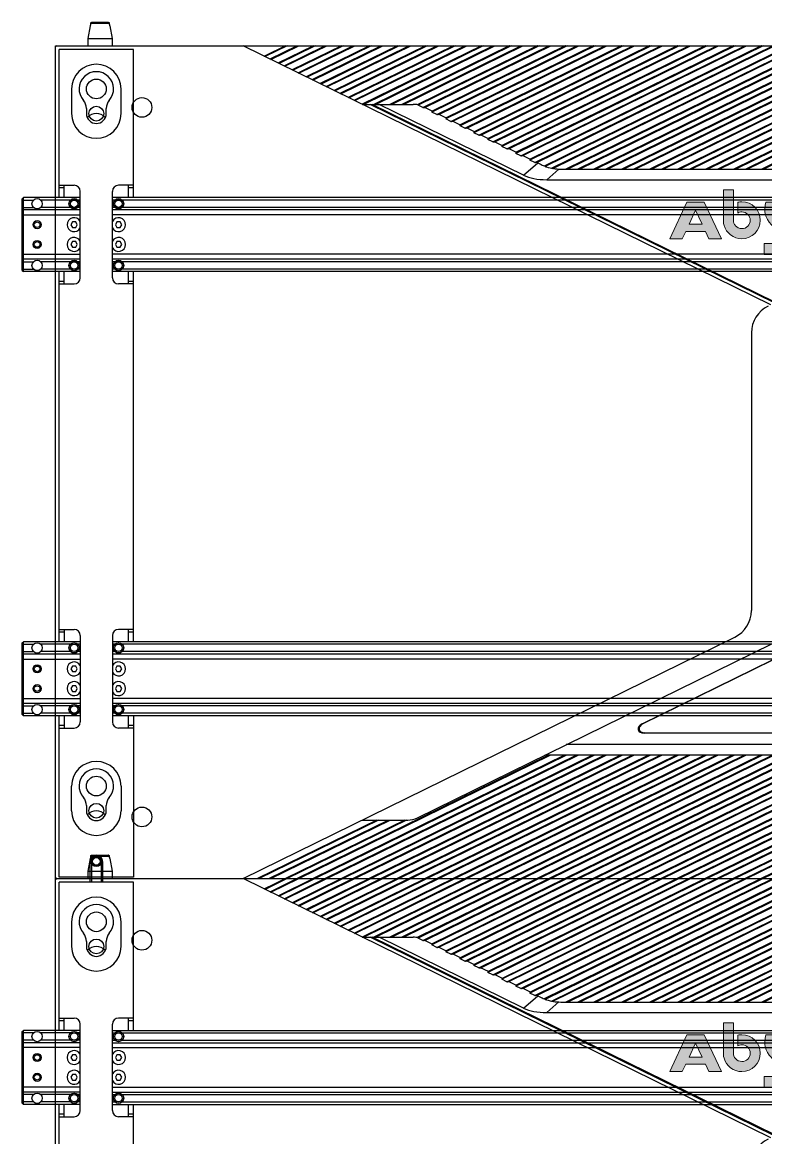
# Model space of a CAD drawing. Header units: millimetres. Extents: x 710 to 26878, y 589 to 5187.
# Drawn here: x 14791.4 to 15092.7, y 3495.1 to 3947.1 of the extents above; entities that cross this region are included whole.
import ezdxf

# ---------------------------------------------------------------- set-up
doc = ezdxf.new("R2010")
doc.units = ezdxf.units.MM
doc.layers.add('02___PRT_ALL_AXES', color=7, linetype='Continuous')
doc.layers.add('图层 1', color=7, linetype='Continuous', lineweight=18)

# ---------------------------------------------------------------- blocks, each defined once
blk = doc.blocks.new('6RYFH')
at = {"true_color": 0xf58220}
h = blk.add_hatch(color=30, dxfattribs=at)
edge = h.paths.add_edge_path()
edge.add_spline(control_points=[(11711.51, 2151.04), (11711.66, 2150.63), (11711.88, 2150.25), (11712.16, 2149.93), (11712.78, 2149.22), (11713.7, 2148.77), (11714.71, 2148.77), (11716.58, 2148.77), (11718.1, 2150.29), (11718.1, 2152.16), (11718.1, 2154.03), (11716.58, 2155.56), (11714.71, 2155.56), (11714.1, 2155.56), (11713.53, 2155.39), (11713.03, 2155.11), (11713.03, 2155.11), (11713.03, 2159.46), (11713.03, 2159.46), (11713.59, 2159.59), (11714.16, 2159.65), (11714.71, 2159.65), (11718.84, 2159.65), (11722.2, 2156.29), (11722.2, 2152.16), (11722.2, 2148.04), (11718.84, 2144.67), (11714.71, 2144.67), (11711.3, 2144.67), (11708.41, 2146.98), (11707.51, 2150.11), (11707.22, 2151.13), (11707.22, 2152.1), (11707.22, 2153.16), (11707.22, 2153.16), (11707.22, 2154.37), (11707.22, 2154.37), (11707.22, 2154.37), (11707.22, 2164.49), (11707.22, 2164.49), (11707.22, 2164.49), (11711.32, 2164.49), (11711.32, 2164.49), (11711.32, 2160.69), (11711.32, 2156.88), (11711.32, 2153.08), (11711.32, 2152.38), (11711.27, 2151.71), (11711.51, 2151.04)], knot_values=[0, 0, 0, 0, 1, 1, 1, 2, 2, 2, 3, 3, 3, 4, 4, 4, 5, 5, 5, 6, 6, 6, 7, 7, 7, 8, 8, 8, 9, 9, 9, 10, 10, 10, 11, 11, 11, 12, 12, 12, 13, 13, 13, 14, 14, 14, 15, 15, 15, 16, 16, 16, 16], degree=3, periodic=0)
h = blk.add_hatch(color=256)
h.paths.add_polyline_path([(11693.34, 2150.55), (11698.64, 2150.55), (11695.99, 2156.24)], flags=16)
h.paths.add_polyline_path([(11699.98, 2147.68), (11692, 2147.68), (11690.6, 2144.67), (11685.56, 2144.67), (11692.48, 2159.52), (11697.03, 2159.52), (11699.49, 2159.52), (11706.42, 2144.67), (11701.38, 2144.67)])
h = blk.add_hatch(color=256)
edge = h.paths.add_edge_path()
edge.add_spline(control_points=[(11724.47, 2159.52), (11724.47, 2159.52), (11729.52, 2159.52), (11729.52, 2159.52), (11727.79, 2158.28), (11727.91, 2156.23), (11729.03, 2154.6), (11729.37, 2154.1), (11729.79, 2153.59), (11730.21, 2153.08), (11731.61, 2151.41), (11733.12, 2150.29), (11734.29, 2148.69), (11735.78, 2146.64), (11736.4, 2144.36), (11735.41, 2141.81), (11734.9, 2140.5), (11733.98, 2139.4), (11732.75, 2138.83), (11731.82, 2138.4), (11730.75, 2138.24), (11729.64, 2138.24), (11729.64, 2138.24), (11723.81, 2138.24), (11723.81, 2138.24), (11723.81, 2138.24), (11723.81, 2142.74), (11723.81, 2142.74), (11723.81, 2142.74), (11729.46, 2142.74), (11729.46, 2142.74), (11729.46, 2142.74), (11729.46, 2142.74), (11729.46, 2142.74), (11729.46, 2142.74), (11729.47, 2142.74), (11729.47, 2142.74), (11729.47, 2142.74), (11729.47, 2142.74), (11729.47, 2142.74), (11729.47, 2142.74), (11729.48, 2142.74), (11729.48, 2142.74), (11730.47, 2142.75), (11731.27, 2143.55), (11731.27, 2144.54), (11731.27, 2145.4), (11730.58, 2146), (11730.07, 2146.59), (11728.77, 2148.07), (11727.4, 2149.59), (11726.67, 2150.34), (11724.07, 2153.04), (11723.35, 2156.12), (11724.47, 2159.52)], knot_values=[0, 0, 0, 0, 1, 1, 1, 2, 2, 2, 3, 3, 3, 4, 4, 4, 5, 5, 5, 6, 6, 6, 7, 7, 7, 8, 8, 8, 9, 9, 9, 10, 10, 10, 11, 11, 11, 12, 12, 12, 13, 13, 13, 14, 14, 14, 15, 15, 15, 16, 16, 16, 17, 17, 17, 18, 18, 18, 18], degree=3, periodic=0)
at = {"color": 7, "linetype": 'Continuous'}
for p, q in [((11450.59, 2230.99), (11449.65, 2225.89)), ((11450.65, 2230.99), (11450.59, 2230.99)), ((11450.71, 2231.32), (11450.65, 2230.99)), ((11450.77, 2231.65), (11450.71, 2231.32)), ((11450.74, 2231.49), (11450.71, 2231.32)), ((11450.77, 2231.65), (11450.74, 2231.49)), ((11450.83, 2231.98), (11450.77, 2231.65)), ((11450.83, 2231.98), (11458.41, 2231.98)), ((11451.34, 2232.39), (11457.91, 2232.39)), ((11458.47, 2231.65), (11458.41, 2231.98)), ((11458.53, 2231.32), (11458.47, 2231.65)), ((11458.5, 2231.49), (11458.47, 2231.65)), ((11458.53, 2231.32), (11458.5, 2231.49)), ((11458.59, 2230.99), (11458.53, 2231.32)), ((11458.65, 2230.99), (11458.59, 2230.99)), ((11458.65, 2230.99), (11459.6, 2225.89)), ((11449.65, 2225.89), (11449.65, 2222.89)), ((11449.65, 2225.89), (11459.6, 2225.89)), ((11459.6, 2225.89), (11459.6, 2222.89)), ((11437.12, 2222.89), (11436.62, 2222.39)), ((11436.62, 1885.39), (11436.62, 2222.89)), ((11436.62, 2222.89), (12036.62, 2222.89)), ((11726.41, 2117.9), (11512.62, 2222.89)), ((11521.17, 2218.69), (11529.72, 2222.89)), ((11529.79, 2222.89), (11521.21, 2218.67)), ((11530.47, 2222.89), (11521.55, 2218.51)), ((11523.52, 2217.54), (11534.41, 2222.89)), ((11523.86, 2217.37), (11535.09, 2222.89)), ((11523.89, 2217.35), (11535.16, 2222.89)), ((11526.84, 2215.91), (11541.06, 2222.89)), ((11541.14, 2222.89), (11526.88, 2215.89)), ((11541.82, 2222.89), (11527.22, 2215.72)), ((11529.19, 2214.75), (11545.75, 2222.89)), ((11529.53, 2214.59), (11546.43, 2222.89)), ((11529.56, 2214.57), (11546.51, 2222.89)), ((11532.51, 2213.12), (11552.41, 2222.89)), ((11552.48, 2222.89), (11532.55, 2213.1)), ((11553.16, 2222.89), (11532.89, 2212.94)), ((11534.86, 2211.97), (11557.1, 2222.89)), ((11535.2, 2211.8), (11557.78, 2222.89)), ((11535.24, 2211.78), (11557.85, 2222.89)), ((11538.18, 2210.34), (11563.75, 2222.89)), ((11563.82, 2222.89), (11538.22, 2210.32)), ((11564.5, 2222.89), (11538.56, 2210.15)), ((11540.53, 2209.18), (11568.44, 2222.89)), ((11540.87, 2209.02), (11569.12, 2222.89)), ((11540.91, 2209), (11569.19, 2222.89)), ((11543.86, 2207.55), (11575.09, 2222.89)), ((11575.17, 2222.89), (11543.89, 2207.53)), ((11575.85, 2222.89), (11544.23, 2207.37)), ((11546.2, 2206.4), (11579.78, 2222.89)), ((11546.54, 2206.23), (11580.46, 2222.89)), ((11546.58, 2206.21), (11580.54, 2222.89)), ((11549.53, 2204.77), (11586.44, 2222.89)), ((11586.51, 2222.89), (11549.56, 2204.75)), ((11587.19, 2222.89), (11549.9, 2204.58)), ((11551.87, 2203.61), (11591.13, 2222.89)), ((11552.21, 2203.45), (11591.81, 2222.89)), ((11552.25, 2203.43), (11591.88, 2222.89)), ((11555.2, 2201.98), (11597.78, 2222.89)), ((11597.85, 2222.89), (11555.24, 2201.96)), ((11598.53, 2222.89), (11555.58, 2201.8)), ((11557.55, 2200.83), (11602.47, 2222.89)), ((11557.89, 2200.66), (11603.15, 2222.89)), ((11557.92, 2200.64), (11603.22, 2222.89)), ((11560.87, 2199.19), (11609.12, 2222.89)), ((11609.2, 2222.89), (11560.91, 2199.18)), ((11609.88, 2222.89), (11561.51, 2199.14)), ((11565.45, 2199.14), (11613.81, 2222.89)), ((11566.13, 2199.14), (11614.49, 2222.89)), ((11566.2, 2199.14), (11614.57, 2222.89)), ((11620.47, 2222.89), (11572.1, 2199.14)), ((11620.54, 2222.89), (11572.18, 2199.14)), ((11621.22, 2222.89), (11572.85, 2199.14)), ((11576.79, 2199.14), (11625.16, 2222.89)), ((11577.47, 2199.14), (11625.84, 2222.89)), ((11577.55, 2199.14), (11625.91, 2222.89)), ((11631.81, 2222.89), (11583.16, 2199)), ((11631.88, 2222.89), (11583.21, 2198.99)), ((11632.56, 2222.89), (11583.48, 2198.79)), ((11585.45, 2197.82), (11636.5, 2222.89)), ((11586.24, 2197.88), (11637.18, 2222.89)), ((11586.28, 2197.86), (11637.25, 2222.89)), ((11643.9, 2222.89), (11589.15, 2196)), ((11643.15, 2222.89), (11589.23, 2196.41)), ((11643.23, 2222.89), (11589.27, 2196.39)), ((11591.12, 2195.03), (11647.84, 2222.89)), ((11591.92, 2195.09), (11648.52, 2222.89)), ((11591.95, 2195.07), (11648.6, 2222.89)), ((11655.25, 2222.89), (11594.82, 2193.22)), ((11654.5, 2222.89), (11594.9, 2193.62)), ((11654.57, 2222.89), (11594.94, 2193.61)), ((11596.79, 2192.25), (11659.19, 2222.89)), ((11597.59, 2192.31), (11659.87, 2222.89)), ((11597.62, 2192.29), (11659.94, 2222.89)), ((11666.59, 2222.89), (11600.5, 2190.43)), ((11665.84, 2222.89), (11600.57, 2190.84)), ((11665.91, 2222.89), (11600.61, 2190.82)), ((11602.46, 2189.46), (11670.53, 2222.89)), ((11603.26, 2189.52), (11671.21, 2222.89)), ((11603.29, 2189.5), (11671.28, 2222.89)), ((11677.93, 2222.89), (11606.17, 2187.65)), ((11677.18, 2222.89), (11606.24, 2188.05)), ((11677.25, 2222.89), (11606.28, 2188.04)), ((11608.14, 2186.68), (11681.87, 2222.89)), ((11608.93, 2186.74), (11682.55, 2222.89)), ((11608.97, 2186.72), (11682.63, 2222.89)), ((11689.28, 2222.89), (11611.84, 2184.86)), ((11688.53, 2222.89), (11611.92, 2185.27)), ((11688.6, 2222.89), (11611.95, 2185.25)), ((11613.81, 2183.89), (11693.22, 2222.89)), ((11614.6, 2183.95), (11693.9, 2222.89)), ((11614.64, 2183.93), (11693.97, 2222.89)), ((11700.62, 2222.89), (11617.51, 2182.08)), ((11699.87, 2222.89), (11617.59, 2182.48)), ((11699.94, 2222.89), (11617.62, 2182.47)), ((11619.48, 2181.11), (11704.56, 2222.89)), ((11620.27, 2181.17), (11705.24, 2222.89)), ((11620.31, 2181.15), (11705.31, 2222.89)), ((11711.96, 2222.89), (11623.18, 2179.29)), ((11711.21, 2222.89), (11623.26, 2179.7)), ((11711.28, 2222.89), (11623.3, 2179.68)), ((11625.15, 2178.32), (11715.9, 2222.89)), ((11625.94, 2178.38), (11716.58, 2222.89)), ((11625.98, 2178.36), (11716.66, 2222.89)), ((11723.31, 2222.89), (11628.85, 2176.51)), ((11722.55, 2222.89), (11628.93, 2176.91)), ((11722.63, 2222.89), (11628.97, 2176.9)), ((11630.82, 2175.54), (11727.25, 2222.89)), ((11631.62, 2175.59), (11727.93, 2222.89)), ((11631.65, 2175.58), (11728, 2222.89)), ((11733.9, 2222.89), (11634.67, 2174.16)), ((11733.97, 2222.89), (11634.71, 2174.14)), ((11734.65, 2222.89), (11635, 2173.95)), ((11637.57, 2173.28), (11738.59, 2222.89)), ((11638.07, 2173.19), (11739.27, 2222.89)), ((11638.12, 2173.18), (11739.34, 2222.89)), ((11745.24, 2222.89), (11643.42, 2172.89)), ((11745.31, 2222.89), (11643.5, 2172.89)), ((11745.99, 2222.89), (11644.18, 2172.89)), ((11648.11, 2172.89), (11749.93, 2222.89)), ((11648.79, 2172.89), (11750.61, 2222.89)), ((11648.87, 2172.89), (11750.69, 2222.89)), ((11756.58, 2222.89), (11654.77, 2172.89)), ((11756.66, 2222.89), (11654.84, 2172.89)), ((11757.34, 2222.89), (11655.52, 2172.89)), ((11659.46, 2172.89), (11761.28, 2222.89)), ((11660.14, 2172.89), (11761.96, 2222.89)), ((11660.21, 2172.89), (11762.03, 2222.89)), ((11767.93, 2222.89), (11666.11, 2172.89)), ((11768, 2222.89), (11666.18, 2172.89)), ((11768.68, 2222.89), (11666.86, 2172.89)), ((11670.8, 2172.89), (11772.62, 2222.89)), ((11671.48, 2172.89), (11773.3, 2222.89)), ((11671.55, 2172.89), (11773.37, 2222.89)), ((11779.27, 2222.89), (11677.45, 2172.89)), ((11779.34, 2222.89), (11677.53, 2172.89)), ((11780.02, 2222.89), (11678.21, 2172.89)), ((11682.14, 2172.89), (11783.96, 2222.89)), ((11682.82, 2172.89), (11784.64, 2222.89)), ((11682.9, 2172.89), (11784.72, 2222.89)), ((11790.61, 2222.89), (11688.8, 2172.89)), ((11790.69, 2222.89), (11688.87, 2172.89)), ((11791.37, 2222.89), (11689.55, 2172.89)), ((11693.49, 2172.89), (11795.31, 2222.89)), ((11694.17, 2172.89), (11795.99, 2222.89)), ((11694.24, 2172.89), (11796.06, 2222.89)), ((11801.96, 2222.89), (11700.14, 2172.89)), ((11802.03, 2222.89), (11700.21, 2172.89)), ((11802.71, 2222.89), (11700.89, 2172.89)), ((11704.83, 2172.89), (11806.65, 2222.89)), ((11705.51, 2172.89), (11807.33, 2222.89)), ((11705.58, 2172.89), (11807.4, 2222.89)), ((11813.3, 2222.89), (11711.48, 2172.89)), ((11813.37, 2222.89), (11711.56, 2172.89)), ((11814.05, 2222.89), (11712.24, 2172.89)), ((11716.17, 2172.89), (11817.99, 2222.89)), ((11716.85, 2172.89), (11818.67, 2222.89)), ((11716.93, 2172.89), (11818.75, 2222.89)), ((11824.64, 2222.89), (11722.83, 2172.89)), ((11824.72, 2222.89), (11722.9, 2172.89)), ((11825.4, 2222.89), (11723.58, 2172.89)), ((11560.98, 2199.14), (11581.58, 2199.14)), ((11728, 2118.68), (11564.16, 2199.14)), ((11728.4, 2118.88), (11564.95, 2199.14)), ((11626.28, 2170.41), (11567.79, 2199.14)), ((11585.45, 2197.82), (11583.48, 2198.79)), ((11586.12, 2197.94), (11589.39, 2196.33)), ((11591.12, 2195.03), (11589.15, 2196)), ((11595.06, 2193.54), (11591.79, 2195.15)), ((11596.79, 2192.25), (11594.82, 2193.22)), ((11600.74, 2190.76), (11597.46, 2192.37)), ((11602.46, 2189.46), (11600.5, 2190.43)), ((11606.41, 2187.97), (11603.13, 2189.58)), ((11608.14, 2186.68), (11606.17, 2187.65)), ((11612.08, 2185.19), (11608.8, 2186.8)), ((11613.81, 2183.89), (11611.84, 2184.86)), ((11617.75, 2182.4), (11614.48, 2184.01)), ((11619.48, 2181.11), (11617.51, 2182.08)), ((11623.42, 2179.62), (11620.15, 2181.23)), ((11625.15, 2178.32), (11623.18, 2179.29)), ((11629.09, 2176.83), (11625.82, 2178.44)), ((11626.28, 2170.41), (11631.98, 2175.41)), ((11630.82, 2175.54), (11628.85, 2176.51)), ((11631.49, 2175.66), (11633.37, 2174.73)), ((11640.55, 2172.91), (11635.65, 2168.6)), ((11641.31, 2172.89), (11838.38, 2172.89)), ((11635.65, 2168.6), (11829.66, 2168.6)), ((11718.62, 2106.6), (11718.62, 1994.03)), ((11583.28, 1910.06), (11747.91, 1990.91)), ((11512.62, 1885.39), (11711.91, 1983.26)), ((11674.26, 1948.06), (11744.27, 1982.44)), ((11744.27, 1982.35), (11674.61, 1948.14)), ((11674.61, 1948.14), (11674.26, 1948.06)), ((11675.46, 1944.47), (11675.11, 1944.39)), ((11818.55, 1944.39), (11675.11, 1944.39)), ((11675.46, 1944.47), (11818.2, 1944.47)), ((11837.59, 1939.68), (11643.58, 1939.68)), ((11534.41, 1885.39), (11636.23, 1935.39)), ((11535.09, 1885.39), (11636.91, 1935.39)), ((11535.16, 1885.39), (11636.98, 1935.39)), ((11642.88, 1935.39), (11541.06, 1885.39)), ((11642.95, 1935.39), (11541.14, 1885.39)), ((11643.63, 1935.39), (11541.82, 1885.39)), ((11545.75, 1885.39), (11647.57, 1935.39)), ((11546.43, 1885.39), (11648.25, 1935.39)), ((11546.51, 1885.39), (11648.33, 1935.39)), ((11654.22, 1935.39), (11552.41, 1885.39)), ((11654.3, 1935.39), (11552.48, 1885.39)), ((11654.98, 1935.39), (11553.16, 1885.39)), ((11557.1, 1885.39), (11658.92, 1935.39)), ((11557.78, 1885.39), (11659.6, 1935.39)), ((11557.85, 1885.39), (11659.67, 1935.39)), ((11665.57, 1935.39), (11563.75, 1885.39)), ((11665.64, 1935.39), (11563.82, 1885.39)), ((11666.32, 1935.39), (11564.5, 1885.39)), ((11568.44, 1885.39), (11670.26, 1935.39)), ((11569.12, 1885.39), (11670.94, 1935.39)), ((11569.19, 1885.39), (11671.01, 1935.39)), ((11676.91, 1935.39), (11575.09, 1885.39)), ((11676.98, 1935.39), (11575.17, 1885.39)), ((11677.66, 1935.39), (11575.84, 1885.39)), ((11579.78, 1885.39), (11681.6, 1935.39)), ((11580.46, 1885.39), (11682.28, 1935.39)), ((11580.54, 1885.39), (11682.35, 1935.39)), ((11688.25, 1935.39), (11586.44, 1885.39)), ((11688.33, 1935.39), (11586.51, 1885.39)), ((11689.01, 1935.39), (11587.19, 1885.39)), ((11591.13, 1885.39), (11692.95, 1935.39)), ((11591.81, 1885.39), (11693.63, 1935.39)), ((11591.88, 1885.39), (11693.7, 1935.39)), ((11699.6, 1935.39), (11597.78, 1885.39)), ((11699.67, 1935.39), (11597.85, 1885.39)), ((11700.35, 1935.39), (11598.53, 1885.39)), ((11602.47, 1885.39), (11704.29, 1935.39)), ((11603.15, 1885.39), (11704.97, 1935.39)), ((11603.22, 1885.39), (11705.04, 1935.39)), ((11710.94, 1935.39), (11609.12, 1885.39)), ((11711.01, 1935.39), (11609.19, 1885.39)), ((11711.69, 1935.39), (11609.87, 1885.39)), ((11613.81, 1885.39), (11715.63, 1935.39)), ((11614.49, 1885.39), (11716.31, 1935.39)), ((11614.57, 1885.39), (11716.38, 1935.39)), ((11722.28, 1935.39), (11620.47, 1885.39)), ((11722.36, 1935.39), (11620.54, 1885.39)), ((11723.04, 1935.39), (11621.22, 1885.39)), ((11625.16, 1885.39), (11726.98, 1935.39)), ((11625.84, 1885.39), (11727.65, 1935.39)), ((11625.91, 1885.39), (11727.73, 1935.39)), ((11733.63, 1935.39), (11631.81, 1885.39)), ((11733.7, 1935.39), (11631.88, 1885.39)), ((11734.38, 1935.39), (11632.56, 1885.39)), ((11831.93, 1935.39), (11634.86, 1935.39)), ((11636.5, 1885.39), (11738.32, 1935.39)), ((11637.18, 1885.39), (11739, 1935.39)), ((11637.25, 1885.39), (11739.07, 1935.39)), ((11744.97, 1935.39), (11643.15, 1885.39)), ((11745.04, 1935.39), (11643.22, 1885.39)), ((11745.72, 1935.39), (11643.9, 1885.39)), ((11647.84, 1885.39), (11749.66, 1935.39)), ((11648.52, 1885.39), (11750.34, 1935.39)), ((11648.6, 1885.39), (11750.41, 1935.39)), ((11756.31, 1935.39), (11654.49, 1885.39)), ((11756.39, 1935.39), (11654.57, 1885.39)), ((11757.07, 1935.39), (11655.25, 1885.39)), ((11659.19, 1885.39), (11761, 1935.39)), ((11659.87, 1885.39), (11761.68, 1935.39)), ((11659.94, 1885.39), (11761.76, 1935.39)), ((11767.66, 1935.39), (11665.84, 1885.39)), ((11767.73, 1935.39), (11665.91, 1885.39)), ((11768.41, 1935.39), (11666.59, 1885.39)), ((11670.53, 1885.39), (11772.35, 1935.39)), ((11671.21, 1885.39), (11773.03, 1935.39)), ((11671.28, 1885.39), (11773.1, 1935.39)), ((11779, 1935.39), (11677.18, 1885.39)), ((11779.07, 1935.39), (11677.25, 1885.39)), ((11779.75, 1935.39), (11677.93, 1885.39)), ((11681.87, 1885.39), (11783.69, 1935.39)), ((11682.55, 1885.39), (11784.37, 1935.39)), ((11682.63, 1885.39), (11784.44, 1935.39)), ((11790.34, 1935.39), (11688.52, 1885.39)), ((11790.42, 1935.39), (11688.6, 1885.39)), ((11791.1, 1935.39), (11689.28, 1885.39)), ((11693.22, 1885.39), (11795.03, 1935.39)), ((11693.9, 1885.39), (11795.71, 1935.39)), ((11693.97, 1885.39), (11795.79, 1935.39)), ((11801.69, 1935.39), (11699.87, 1885.39)), ((11801.76, 1935.39), (11699.94, 1885.39)), ((11802.44, 1935.39), (11700.62, 1885.39)), ((11704.56, 1885.39), (11806.38, 1935.39)), ((11705.24, 1885.39), (11807.06, 1935.39)), ((11705.31, 1885.39), (11807.13, 1935.39)), ((11813.03, 1935.39), (11711.21, 1885.39)), ((11813.1, 1935.39), (11711.28, 1885.39)), ((11813.78, 1935.39), (11711.96, 1885.39)), ((11715.9, 1885.39), (11817.72, 1935.39)), ((11716.58, 1885.39), (11818.4, 1935.39)), ((11716.66, 1885.39), (11818.47, 1935.39)), ((11824.37, 1935.39), (11722.55, 1885.39)), ((11824.45, 1935.39), (11722.63, 1885.39)), ((11825.13, 1935.39), (11723.31, 1885.39)), ((11566.74, 1909.14), (11518.38, 1885.39)), ((11566.81, 1909.14), (11518.45, 1885.39)), ((11567.49, 1909.14), (11519.13, 1885.39)), ((11523.07, 1885.39), (11571.43, 1909.14)), ((11523.75, 1885.39), (11572.11, 1909.14)), ((11523.82, 1885.39), (11572.18, 1909.14)), ((11578.08, 1909.14), (11529.72, 1885.39)), ((11578.16, 1909.14), (11529.79, 1885.39)), ((11578.84, 1909.14), (11530.47, 1885.39)), ((11560.98, 1909.14), (11579.31, 1909.14)), ((11436.62, 1885.89), (11437.12, 1885.39)), ((11436.62, 1885.39), (12036.62, 1885.39))]:
    blk.add_line(p, q, dxfattribs=at)
blk.add_line((11711.51, 2151.04), (11711.51, 2151.04))
blk.add_line((11711.51, 2151.04), (11711.51, 2151.04))
blk.add_line((11711.51, 2151.04), (11711.51, 2151.04))
for centre, radius in [((11471.62, 2197.89), 4), ((11453.12, 2195.39), 3), ((11453.12, 1912.89), 3), ((11471.62, 1910.39), 4)]:
    blk.add_circle(centre, radius, dxfattribs=at)
for centre, radius, start, end in [((11457.91, 2231.87), 0.522, 77.0352, 89.9936), ((11581.58, 2190.14), 9, 77.6267, 90), ((11641.31, 2190.89), 18, 243.8457, 249.3822), ((11641.31, 2190.89), 18, 251.4761, 270), ((11730.62, 2106.6), 12, 116.1543, 180), ((11706.62, 1994.03), 12, 296.1543, 0), ((11579.31, 1918.14), 9, 270, 296.1543)]:
    blk.add_arc(centre, radius, start, end, dxfattribs=at)
for centre, major_axis, ratio, start_param, end_param in [((11585.52, 2199.79), (2.07, 0.98), 0.130507, 2.846583, 3.244909), ((11587.49, 2198.82), (2.07, 0.98), 0.130507, -3.038276, -2.358602), ((11591.19, 2197), (2.07, 0.98), 0.130507, 2.565236, 3.244909), ((11593.16, 2196.04), (2.07, 0.98), 0.130507, -3.038276, -2.358602), ((11596.87, 2194.22), (2.07, 0.98), 0.130507, 2.565236, 3.244909), ((11598.83, 2193.25), (2.07, 0.98), 0.130507, -3.038276, -2.358602), ((11602.54, 2191.43), (2.07, 0.98), 0.130507, 2.565236, 3.244909), ((11604.51, 2190.47), (2.07, 0.98), 0.130507, -3.038276, -2.358602), ((11608.21, 2188.65), (2.07, 0.98), 0.130507, 2.565236, 3.244909), ((11610.18, 2187.68), (2.07, 0.98), 0.130507, -3.038276, -2.358602), ((11613.88, 2185.86), (2.07, 0.98), 0.130507, 2.565236, 3.244909), ((11615.85, 2184.9), (2.07, 0.98), 0.130507, -3.038276, -2.358602), ((11619.55, 2183.08), (2.07, 0.98), 0.130507, 2.565236, 3.244909), ((11621.52, 2182.11), (2.07, 0.98), 0.130507, -3.038276, -2.358602), ((11625.22, 2180.29), (2.07, 0.98), 0.130507, 2.565236, 3.244909), ((11627.19, 2179.33), (2.07, 0.98), 0.130507, -3.038276, -2.358602), ((11630.9, 2177.51), (2.07, 0.98), 0.130507, 2.565236, 3.244909), ((11632.86, 2176.54), (2.07, 0.98), 0.130507, -3.038276, -2.358602), ((11968.63, 2476.66), (345.95, 303.53), 0.152098, -3.07842, -2.969946), ((11974, 2481.38), (345.95, 303.53), 0.152098, -3.034155, -3.027155), ((11675.71, 1946.46), (3.02, 0.7), 0.645172, 1.916386, 4.366799), ((11676.06, 1946.54), (-3.02, -0.7), 0.645172, -1.225206, 1.225206)]:
    blk.add_ellipse(centre, major_axis=major_axis, ratio=ratio, start_param=start_param, end_param=end_param, dxfattribs=at)
for points, knots in [([(11450.83, 2231.98), (11450.84, 2231.99), (11450.84, 2232.03), (11450.86, 2232.06), (11450.87, 2232.09)], [0, 0, 0, 0, 0.249866, 1, 1, 1, 1]), ([(11450.87, 2232.09), (11450.88, 2232.11), (11450.89, 2232.14), (11450.92, 2232.17), (11450.93, 2232.19)], [0, 0, 0, 0, 0.500081, 1, 1, 1, 1]), ([(11450.93, 2232.19), (11450.94, 2232.2), (11450.96, 2232.23), (11450.99, 2232.26), (11451.01, 2232.27)], [0, 0, 0, 0, 0.499978, 1, 1, 1, 1]), ([(11451.01, 2232.27), (11451.02, 2232.29), (11451.05, 2232.31), (11451.09, 2232.33), (11451.11, 2232.34)], [0, 0, 0, 0, 0.500013, 1, 1, 1, 1]), ([(11451.11, 2232.34), (11451.12, 2232.35), (11451.16, 2232.36), (11451.2, 2232.37), (11451.22, 2232.38)], [0, 0, 0, 0, 0.499911, 1, 1, 1, 1]), ([(11451.22, 2232.38), (11451.23, 2232.38), (11451.27, 2232.39), (11451.31, 2232.39), (11451.34, 2232.39)], [0, 0, 0, 0, 0.250382, 1, 1, 1, 1]), ([(11458.02, 2232.38), (11458.04, 2232.37), (11458.08, 2232.36), (11458.12, 2232.35), (11458.13, 2232.34)], [0, 0, 0, 0, 0.500089, 1, 1, 1, 1]), ([(11458.13, 2232.34), (11458.15, 2232.33), (11458.19, 2232.31), (11458.22, 2232.29), (11458.23, 2232.27)], [0, 0, 0, 0, 0.499987, 1, 1, 1, 1]), ([(11458.23, 2232.27), (11458.25, 2232.26), (11458.28, 2232.23), (11458.3, 2232.2), (11458.31, 2232.19)], [0, 0, 0, 0, 0.500022, 1, 1, 1, 1]), ([(11458.31, 2232.19), (11458.33, 2232.17), (11458.35, 2232.14), (11458.37, 2232.11), (11458.37, 2232.09)], [0, 0, 0, 0, 0.499919, 1, 1, 1, 1]), ([(11458.37, 2232.09), (11458.38, 2232.08), (11458.39, 2232.05), (11458.4, 2232.01), (11458.41, 2231.98)], [0, 0, 0, 0, 0.250397, 1, 1, 1, 1]), ([(11635, 2173.95), (11634.99, 2173.95), (11634.98, 2173.96), (11634.97, 2173.96), (11634.96, 2173.97), (11634.96, 2173.98), (11634.95, 2173.99), (11634.95, 2174), (11634.95, 2174.02), (11634.96, 2174.03), (11634.97, 2174.04), (11634.97, 2174.04)], [0, 0, 0, 0, 0.126258, 0.252416, 0.378065, 0.440847, 0.503376, 0.627544, 0.751631, 0.875774, 1, 1, 1, 1])]:
    blk.add_open_spline(points, degree=3, knots=knots, dxfattribs=at)
at = {"layer": '图层 1', "lineweight": 0}
for points in [[(11699.98, 2147.68), (11692, 2147.68), (11690.6, 2144.67), (11685.56, 2144.67), (11692.48, 2159.52), (11697.03, 2159.52), (11699.49, 2159.52), (11706.42, 2144.67), (11701.38, 2144.67), (11699.98, 2147.68)], [(11693.34, 2150.55), (11698.64, 2150.55), (11695.99, 2156.24), (11693.34, 2150.55)]]:
    blk.add_lwpolyline(points, dxfattribs=at)
at = {"layer": '图层 1', "color": 30, "lineweight": 0, "true_color": 0xf58220}
blk.add_open_spline([(11711.51, 2151.04), (11711.66, 2150.63), (11711.88, 2150.25), (11712.16, 2149.93), (11712.78, 2149.22), (11713.7, 2148.77), (11714.71, 2148.77), (11716.58, 2148.77), (11718.1, 2150.29), (11718.1, 2152.16), (11718.1, 2154.03), (11716.58, 2155.56), (11714.71, 2155.56), (11714.1, 2155.56), (11713.53, 2155.39), (11713.03, 2155.11), (11713.03, 2155.11), (11713.03, 2159.46), (11713.03, 2159.46), (11713.59, 2159.59), (11714.16, 2159.65), (11714.71, 2159.65), (11718.84, 2159.65), (11722.2, 2156.29), (11722.2, 2152.16), (11722.2, 2148.04), (11718.84, 2144.67), (11714.71, 2144.67), (11711.3, 2144.67), (11708.41, 2146.98), (11707.51, 2150.11), (11707.22, 2151.13), (11707.22, 2152.1), (11707.22, 2153.16), (11707.22, 2153.16), (11707.22, 2154.37), (11707.22, 2154.37), (11707.22, 2154.37), (11707.22, 2164.49), (11707.22, 2164.49), (11707.22, 2164.49), (11711.32, 2164.49), (11711.32, 2164.49), (11711.32, 2160.69), (11711.32, 2156.88), (11711.32, 2153.08), (11711.32, 2152.38), (11711.27, 2151.71), (11711.51, 2151.04)], degree=3, knots=[0, 0, 0, 0, 1, 1, 1, 2, 2, 2, 3, 3, 3, 4, 4, 4, 5, 5, 5, 6, 6, 6, 7, 7, 7, 8, 8, 8, 9, 9, 9, 10, 10, 10, 11, 11, 11, 12, 12, 12, 13, 13, 13, 14, 14, 14, 15, 15, 15, 16, 16, 16, 16], dxfattribs=at)
at = {"layer": '图层 1', "lineweight": 0}
blk.add_open_spline([(11724.47, 2159.52), (11724.47, 2159.52), (11729.52, 2159.52), (11729.52, 2159.52), (11727.79, 2158.28), (11727.91, 2156.23), (11729.03, 2154.6), (11729.37, 2154.1), (11729.79, 2153.59), (11730.21, 2153.08), (11731.61, 2151.41), (11733.12, 2150.29), (11734.29, 2148.69), (11735.78, 2146.64), (11736.4, 2144.36), (11735.41, 2141.81), (11734.9, 2140.5), (11733.98, 2139.4), (11732.75, 2138.83), (11731.82, 2138.4), (11730.75, 2138.24), (11729.64, 2138.24), (11729.64, 2138.24), (11723.81, 2138.24), (11723.81, 2138.24), (11723.81, 2138.24), (11723.81, 2142.74), (11723.81, 2142.74), (11723.81, 2142.74), (11729.46, 2142.74), (11729.46, 2142.74), (11729.46, 2142.74), (11729.46, 2142.74), (11729.46, 2142.74), (11729.46, 2142.74), (11729.47, 2142.74), (11729.47, 2142.74), (11729.47, 2142.74), (11729.47, 2142.74), (11729.47, 2142.74), (11729.47, 2142.74), (11729.48, 2142.74), (11729.48, 2142.74), (11730.47, 2142.75), (11731.27, 2143.55), (11731.27, 2144.54), (11731.27, 2145.4), (11730.58, 2146), (11730.07, 2146.59), (11728.77, 2148.07), (11727.4, 2149.59), (11726.67, 2150.34), (11724.07, 2153.04), (11723.35, 2156.12), (11724.47, 2159.52)], degree=3, knots=[0, 0, 0, 0, 1, 1, 1, 2, 2, 2, 3, 3, 3, 4, 4, 4, 5, 5, 5, 6, 6, 6, 7, 7, 7, 8, 8, 8, 9, 9, 9, 10, 10, 10, 11, 11, 11, 12, 12, 12, 13, 13, 13, 14, 14, 14, 15, 15, 15, 16, 16, 16, 17, 17, 17, 18, 18, 18, 18], dxfattribs=at)
blk = doc.blocks.new('*U76')
blk.add_blockref('6RYFH', (-11736.62, -2058.89))
blk = doc.blocks.new('*U77')
at = {"color": 0, "linetype": 'ByBlock', "lineweight": -2, "transparency": 16777216}
for p in [(0, 1350), (0, 1012.5)]:
    blk.add_blockref('*U76', p, dxfattribs=at)
blk = doc.blocks.new('dfx')
at = {"color": 114, "linetype": 'Continuous', "lineweight": -3, "true_color": 0x139b48}
for p, q in [((13138.48, 8861.23), (13138.48, 8869.73)), ((13143.48, 8869.73), (13143.48, 8861.23)), ((13125.98, 8801.23), (13125.98, 8861.23)), ((13155.98, 8861.23), (13125.98, 8861.23)), ((13155.98, 8801.23), (13155.98, 8861.23)), ((13130.98, 8845.23), (13130.98, 8835.23)), ((13150.98, 8835.23), (13150.98, 8845.23)), ((13136.98, 8837.29), (13136.98, 8835.23)), ((13144.98, 8835.23), (13144.98, 8837.29)), ((13125.98, 8806.23), (13131.98, 8806.23)), ((13125.98, 8805.23), (13127.98, 8805.23)), ((13127.98, 8801.23), (13127.98, 8806.23)), ((13155.98, 8806.23), (13149.98, 8806.23)), ((13153.98, 8801.23), (13153.98, 8806.23)), ((13153.98, 8805.23), (13155.98, 8805.23)), ((13110.98, 8800.73), (13111.48, 8801.23)), ((13110.98, 8771.73), (13110.98, 8800.73)), ((13115.51, 8800.23), (13110.98, 8800.23)), ((13111.48, 8771.23), (13111.48, 8801.23)), ((13134.48, 8801.23), (13111.48, 8801.23)), ((13134.48, 8800.23), (13133.45, 8800.23)), ((13134.48, 8768.73), (13134.48, 8803.73)), ((13147.48, 8768.73), (13147.48, 8803.73)), ((13147.48, 8801.23), (13701.48, 8801.23)), ((13147.48, 8800.23), (13148.51, 8800.23)), ((13115.51, 8797.23), (13110.98, 8797.23)), ((13110.98, 8796.73), (13111.48, 8796.23)), ((13134.48, 8796.23), (13111.48, 8796.23)), ((13134.48, 8797.23), (13133.45, 8797.23)), ((13147.48, 8797.23), (13148.51, 8797.23)), ((13147.48, 8796.23), (13701.48, 8796.23)), ((13134.48, 8794.23), (13110.98, 8794.23)), ((13131.34, 8791.34), (13130.69, 8790.23)), ((13132.63, 8791.34), (13131.34, 8791.34)), ((13133.27, 8790.23), (13132.63, 8791.34)), ((13147.48, 8794.23), (13701.48, 8794.23)), ((13149.34, 8791.34), (13148.69, 8790.23)), ((13150.63, 8791.34), (13149.34, 8791.34)), ((13151.27, 8790.23), (13150.63, 8791.34)), ((13130.69, 8790.23), (13131.34, 8789.11)), ((13131.34, 8789.11), (13132.63, 8789.11)), ((13132.63, 8789.11), (13133.27, 8790.23)), ((13148.69, 8790.23), (13149.34, 8789.11)), ((13149.34, 8789.11), (13150.63, 8789.11)), ((13150.63, 8789.11), (13151.27, 8790.23)), ((13131.34, 8783.34), (13130.69, 8782.23)), ((13130.69, 8782.23), (13131.34, 8781.11)), ((13132.63, 8783.34), (13131.34, 8783.34)), ((13133.27, 8782.23), (13132.63, 8783.34)), ((13132.63, 8781.11), (13133.27, 8782.23)), ((13149.34, 8783.34), (13148.69, 8782.23)), ((13148.69, 8782.23), (13149.34, 8781.11)), ((13150.63, 8783.34), (13149.34, 8783.34)), ((13151.27, 8782.23), (13150.63, 8783.34)), ((13150.63, 8781.11), (13151.27, 8782.23)), ((13134.48, 8778.23), (13110.98, 8778.23)), ((13131.34, 8781.11), (13132.63, 8781.11)), ((13147.48, 8778.23), (13701.48, 8778.23)), ((13149.34, 8781.11), (13150.63, 8781.11)), ((13110.98, 8775.73), (13111.48, 8776.23)), ((13115.51, 8775.23), (13110.98, 8775.23)), ((13134.48, 8776.23), (13111.48, 8776.23)), ((13134.48, 8775.23), (13133.45, 8775.23)), ((13147.48, 8776.23), (13701.48, 8776.23)), ((13147.48, 8775.23), (13148.51, 8775.23)), ((13115.51, 8772.23), (13110.98, 8772.23)), ((13110.98, 8771.73), (13111.48, 8771.23)), ((13134.48, 8771.23), (13111.48, 8771.23)), ((13125.98, 8283.73), (13125.98, 8771.23)), ((13127.98, 8766.23), (13127.98, 8771.23)), ((13134.48, 8772.23), (13133.45, 8772.23)), ((13147.48, 8772.23), (13148.51, 8772.23)), ((13147.48, 8771.23), (13701.48, 8771.23)), ((13153.98, 8766.23), (13153.98, 8771.23)), ((13155.98, 8283.73), (13155.98, 8771.23)), ((13127.98, 8767.23), (13125.98, 8767.23)), ((13125.98, 8766.23), (13131.98, 8766.23)), ((13155.98, 8766.23), (13149.98, 8766.23)), ((13155.98, 8767.23), (13153.98, 8767.23))]:
    blk.add_line(p, q, dxfattribs=at)
for centre, radius in [((13140.98, 8869.73), 2), ((13140.98, 8869.73), 1.5), ((13131.98, 8798.73), 2), ((13131.98, 8798.73), 1.5), ((13149.98, 8798.73), 2), ((13149.98, 8798.73), 1.5), ((13116.98, 8790.23), 1.65), ((13116.98, 8790.23), 1.15), ((13116.98, 8782.23), 1.65), ((13116.98, 8782.23), 1.15), ((13131.98, 8773.73), 2), ((13131.98, 8773.73), 1.5), ((13149.98, 8773.73), 2), ((13149.98, 8773.73), 1.5)]:
    blk.add_circle(centre, radius, dxfattribs=at)
for centre, radius, start, end in [((13140.98, 8869.73), 2.5, 143.1301, 180), ((13140.98, 8869.73), 2.5, 0, 36.8699), ((13140.98, 8845.23), 10, 0, 180), ((13140.98, 8845.23), 7, 318.5904, 221.4096), ((13131.98, 8837.29), 5, 0, 41.4096), ((13149.98, 8837.29), 5, 138.5904, 180), ((13140.98, 8835.23), 10, 180, 0), ((13140.98, 8835.23), 4, 180, 0), ((13140.98, 8830.23), 5, 43.1308, 136.8692), ((13131.98, 8803.73), 2.5, 0, 90), ((13149.98, 8803.73), 2.5, 90, 180), ((13131.98, 8768.73), 2.5, 270, 0), ((13149.98, 8768.73), 2.5, 180, 270)]:
    blk.add_arc(centre, radius, start, end, dxfattribs=at)
at = {"layer": '02___PRT_ALL_AXES', "color": 114, "linetype": 'Continuous', "lineweight": -3, "true_color": 0x139b48}
for p, q in [((13138.98, 8871.23), (13138.98, 8861.23)), ((13142.98, 8871.23), (13142.98, 8861.23)), ((13130.51, 8800.23), (13118.45, 8800.23)), ((13151.45, 8800.23), (13697.51, 8800.23)), ((13130.51, 8797.23), (13118.45, 8797.23)), ((13151.45, 8797.23), (13697.51, 8797.23)), ((13130.51, 8775.23), (13118.45, 8775.23)), ((13151.45, 8775.23), (13697.51, 8775.23)), ((13130.51, 8772.23), (13118.45, 8772.23)), ((13151.45, 8772.23), (13697.51, 8772.23))]:
    blk.add_line(p, q, dxfattribs=at)
for centre, radius in [((13140.98, 8845.23), 4), ((13116.98, 8798.73), 2.1), ((13131.98, 8798.73), 2.1), ((13149.98, 8798.73), 2.1), ((13116.98, 8773.73), 2.1), ((13131.98, 8773.73), 2.1), ((13149.98, 8773.73), 2.1)]:
    blk.add_circle(centre, radius, dxfattribs=at)
for centre, radius, start, end in [((13140.98, 8869.73), 2.5, 36.8699, 143.1301), ((13131.98, 8790.23), 2.84, 28.0842, 331.9158), ((13149.98, 8790.23), 2.84, 208.0842, 151.9158), ((13131.98, 8782.23), 2.84, 28.0842, 331.9158), ((13149.98, 8782.23), 2.84, 208.0842, 151.9158)]:
    blk.add_arc(centre, radius, start, end, dxfattribs=at)
blk = doc.blocks.new('*U152')
blk.add_blockref('dfx', (-13416.98, -8530.48))
blk = doc.blocks.new('*U154')
at = {"color": 0, "linetype": 'ByBlock', "lineweight": -2, "transparency": 16777216}
blk.add_blockref('*U152', (0, 675), dxfattribs=at)
blk = doc.blocks.new('WRSF')
at = {"color": 114, "linetype": 'Continuous', "true_color": 0x139b48}
for p, q in [((12256.57, 6322.06), (12256.57, 6382.06)), ((12286.57, 6382.06), (12256.57, 6382.06)), ((12286.57, 6322.06), (12286.57, 6382.06)), ((12261.57, 6366.06), (12261.57, 6356.06)), ((12281.57, 6356.06), (12281.57, 6366.06)), ((12267.57, 6358.13), (12267.57, 6356.06)), ((12275.57, 6356.06), (12275.57, 6358.13)), ((12256.57, 6327.06), (12262.57, 6327.06)), ((12256.57, 6326.06), (12258.57, 6326.06)), ((12258.57, 6322.06), (12258.57, 6327.06)), ((12265.07, 6289.56), (12265.07, 6324.56)), ((12278.07, 6289.56), (12278.07, 6324.56)), ((12286.57, 6327.06), (12280.57, 6327.06)), ((12284.57, 6322.06), (12284.57, 6327.06)), ((12284.57, 6326.06), (12286.57, 6326.06)), ((12241.57, 6321.56), (12242.07, 6322.06)), ((12241.57, 6292.56), (12241.57, 6321.56)), ((12241.57, 6321.06), (12246.1, 6321.06)), ((12242.07, 6292.06), (12242.07, 6322.06)), ((12265.07, 6322.06), (12242.07, 6322.06)), ((12265.07, 6321.06), (12264.04, 6321.06)), ((12832.07, 6322.06), (12278.07, 6322.06)), ((12279.1, 6321.06), (12278.07, 6321.06)), ((12241.57, 6318.06), (12246.1, 6318.06)), ((12241.57, 6317.56), (12242.07, 6317.06)), ((12241.57, 6315.06), (12265.07, 6315.06)), ((12265.07, 6317.06), (12242.07, 6317.06)), ((12265.07, 6318.06), (12264.04, 6318.06)), ((12279.1, 6318.06), (12278.07, 6318.06)), ((12832.07, 6317.06), (12278.07, 6317.06)), ((12832.07, 6315.06), (12278.07, 6315.06)), ((12261.92, 6312.18), (12261.28, 6311.06)), ((12261.28, 6311.06), (12261.92, 6309.95)), ((12263.21, 6312.18), (12261.92, 6312.18)), ((12261.92, 6309.95), (12263.21, 6309.95)), ((12263.86, 6311.06), (12263.21, 6312.18)), ((12263.21, 6309.95), (12263.86, 6311.06)), ((12279.92, 6312.18), (12279.28, 6311.06)), ((12279.28, 6311.06), (12279.92, 6309.95)), ((12281.21, 6312.18), (12279.92, 6312.18)), ((12279.92, 6309.95), (12281.21, 6309.95)), ((12281.86, 6311.06), (12281.21, 6312.18)), ((12281.21, 6309.95), (12281.86, 6311.06)), ((12261.92, 6304.18), (12261.28, 6303.06)), ((12261.28, 6303.06), (12261.92, 6301.95)), ((12263.21, 6304.18), (12261.92, 6304.18)), ((12261.92, 6301.95), (12263.21, 6301.95)), ((12263.86, 6303.06), (12263.21, 6304.18)), ((12263.21, 6301.95), (12263.86, 6303.06)), ((12279.92, 6304.18), (12279.28, 6303.06)), ((12279.28, 6303.06), (12279.92, 6301.95)), ((12281.21, 6304.18), (12279.92, 6304.18)), ((12279.92, 6301.95), (12281.21, 6301.95)), ((12281.86, 6303.06), (12281.21, 6304.18)), ((12281.21, 6301.95), (12281.86, 6303.06)), ((12241.57, 6299.06), (12265.07, 6299.06)), ((12241.57, 6296.56), (12242.07, 6297.06)), ((12265.07, 6297.06), (12242.07, 6297.06)), ((12832.07, 6299.06), (12278.07, 6299.06)), ((12832.07, 6297.06), (12278.07, 6297.06)), ((12241.57, 6296.06), (12246.1, 6296.06)), ((12241.57, 6293.06), (12246.1, 6293.06)), ((12241.57, 6292.56), (12242.07, 6292.06)), ((12265.07, 6292.06), (12242.07, 6292.06)), ((12256.57, 6142.06), (12256.57, 6292.06)), ((12258.57, 6287.06), (12258.57, 6292.06)), ((12265.07, 6296.06), (12264.04, 6296.06)), ((12265.07, 6293.06), (12264.04, 6293.06)), ((12279.1, 6296.06), (12278.07, 6296.06)), ((12279.1, 6293.06), (12278.07, 6293.06)), ((12832.07, 6292.06), (12278.07, 6292.06)), ((12284.57, 6287.06), (12284.57, 6292.06)), ((12286.57, 6142.06), (12286.57, 6292.06)), ((12258.57, 6288.06), (12256.57, 6288.06)), ((12286.57, 6288.06), (12284.57, 6288.06)), ((12256.57, 6287.06), (12262.57, 6287.06)), ((12286.57, 6287.06), (12280.57, 6287.06)), ((12256.57, 6147.06), (12262.57, 6147.06)), ((12258.57, 6147.06), (12258.57, 6142.06)), ((12286.57, 6147.06), (12280.57, 6147.06)), ((12284.57, 6142.06), (12284.57, 6147.06)), ((12256.57, 6146.06), (12258.57, 6146.06)), ((12265.07, 6144.56), (12265.07, 6109.56)), ((12278.07, 6144.56), (12278.07, 6109.56)), ((12284.57, 6146.06), (12286.57, 6146.06)), ((12241.57, 6141.56), (12242.07, 6142.06)), ((12241.57, 6112.56), (12241.57, 6141.56)), ((12241.57, 6141.06), (12246.1, 6141.06)), ((12241.57, 6138.06), (12246.1, 6138.06)), ((12242.07, 6112.06), (12242.07, 6142.06)), ((12265.07, 6142.06), (12242.07, 6142.06)), ((12265.07, 6141.06), (12264.04, 6141.06)), ((12265.07, 6138.06), (12264.04, 6138.06)), ((12832.07, 6142.06), (12278.07, 6142.06)), ((12279.1, 6141.06), (12278.07, 6141.06)), ((12279.1, 6138.06), (12278.07, 6138.06)), ((12241.57, 6137.56), (12242.07, 6137.06)), ((12241.57, 6135.06), (12265.07, 6135.06)), ((12265.07, 6137.06), (12242.07, 6137.06)), ((12832.07, 6137.06), (12278.07, 6137.06)), ((12832.07, 6135.06), (12278.07, 6135.06)), ((12261.92, 6132.18), (12261.28, 6131.06)), ((12261.28, 6131.06), (12261.92, 6129.95)), ((12263.21, 6132.18), (12261.92, 6132.18)), ((12261.92, 6129.95), (12263.21, 6129.95)), ((12263.86, 6131.06), (12263.21, 6132.18)), ((12263.21, 6129.95), (12263.86, 6131.06)), ((12279.92, 6132.18), (12279.28, 6131.06)), ((12279.28, 6131.06), (12279.92, 6129.95)), ((12281.21, 6132.18), (12279.92, 6132.18)), ((12279.92, 6129.95), (12281.21, 6129.95)), ((12281.86, 6131.06), (12281.21, 6132.18)), ((12281.21, 6129.95), (12281.86, 6131.06)), ((12261.92, 6124.18), (12261.28, 6123.06)), ((12261.28, 6123.06), (12261.92, 6121.95)), ((12263.21, 6124.18), (12261.92, 6124.18)), ((12261.92, 6121.95), (12263.21, 6121.95)), ((12263.86, 6123.06), (12263.21, 6124.18)), ((12263.21, 6121.95), (12263.86, 6123.06)), ((12279.92, 6124.18), (12279.28, 6123.06)), ((12279.28, 6123.06), (12279.92, 6121.95)), ((12281.21, 6124.18), (12279.92, 6124.18)), ((12279.92, 6121.95), (12281.21, 6121.95)), ((12281.86, 6123.06), (12281.21, 6124.18)), ((12281.21, 6121.95), (12281.86, 6123.06)), ((12241.57, 6119.06), (12265.07, 6119.06)), ((12241.57, 6116.56), (12242.07, 6117.06)), ((12241.57, 6116.06), (12246.1, 6116.06)), ((12265.07, 6117.06), (12242.07, 6117.06)), ((12265.07, 6116.06), (12264.04, 6116.06)), ((12832.07, 6119.06), (12278.07, 6119.06)), ((12832.07, 6117.06), (12278.07, 6117.06)), ((12279.1, 6116.06), (12278.07, 6116.06)), ((12241.57, 6113.06), (12246.1, 6113.06)), ((12241.57, 6112.56), (12242.07, 6112.06)), ((12265.07, 6112.06), (12242.07, 6112.06)), ((12256.57, 6046.59), (12256.57, 6112.06)), ((12258.57, 6112.06), (12258.57, 6107.06)), ((12265.07, 6113.06), (12264.04, 6113.06)), ((12279.1, 6113.06), (12278.07, 6113.06)), ((12832.07, 6112.06), (12278.07, 6112.06)), ((12284.57, 6107.06), (12284.57, 6112.06)), ((12286.57, 6112.06), (12286.57, 6046.59)), ((12258.57, 6108.06), (12256.57, 6108.06)), ((12256.57, 6107.06), (12262.57, 6107.06)), ((12286.57, 6107.06), (12280.57, 6107.06)), ((12286.57, 6108.06), (12284.57, 6108.06)), ((12286.57, 6046.59), (12256.57, 6046.59))]:
    blk.add_line(p, q, dxfattribs=at)
for centre, radius in [((12262.57, 6319.56), 2), ((12262.57, 6319.56), 1.5), ((12280.57, 6319.56), 2), ((12280.57, 6319.56), 1.5), ((12247.57, 6311.06), 1.65), ((12247.57, 6311.06), 1.15), ((12247.57, 6303.06), 1.65), ((12247.57, 6303.06), 1.15), ((12262.57, 6294.56), 2), ((12280.57, 6294.56), 2), ((12262.57, 6294.56), 1.5), ((12280.57, 6294.56), 1.5), ((12262.57, 6139.56), 2), ((12262.57, 6139.56), 1.5), ((12280.57, 6139.56), 2), ((12280.57, 6139.56), 1.5), ((12247.57, 6131.06), 1.65), ((12247.57, 6131.06), 1.15), ((12247.57, 6123.06), 1.65), ((12247.57, 6123.06), 1.15), ((12262.57, 6114.56), 2), ((12262.57, 6114.56), 1.5), ((12280.57, 6114.56), 2), ((12280.57, 6114.56), 1.5)]:
    blk.add_circle(centre, radius, dxfattribs=at)
for centre, radius, start, end in [((12271.57, 6366.06), 10, 0, 180), ((12271.57, 6366.06), 7, 318.5904, 221.4096), ((12262.57, 6358.13), 5, 0, 41.4096), ((12280.57, 6358.13), 5, 138.5904, 180), ((12271.57, 6356.06), 10, 180, 0), ((12271.57, 6356.06), 4, 180, 0), ((12271.57, 6351.06), 5, 43.1625, 136.8375), ((12262.57, 6324.56), 2.5, 0, 90), ((12280.57, 6324.56), 2.5, 90, 180), ((12262.57, 6289.56), 2.5, 270, 0), ((12280.57, 6289.56), 2.5, 180, 270), ((12262.57, 6144.56), 2.5, 0, 90), ((12280.57, 6144.56), 2.5, 90, 180), ((12262.57, 6109.56), 2.5, 270, 0), ((12280.57, 6109.56), 2.5, 180, 270), ((12271.57, 6068.56), 5, 43.1625, 136.8375)]:
    blk.add_arc(centre, radius, start, end, dxfattribs=at)
at = {"layer": '02___PRT_ALL_AXES', "color": 114, "linetype": 'Continuous', "true_color": 0x139b48}
for p, q in [((12261.1, 6321.06), (12249.04, 6321.06)), ((12828.1, 6321.06), (12282.04, 6321.06)), ((12261.1, 6318.06), (12249.04, 6318.06)), ((12828.1, 6318.06), (12282.04, 6318.06)), ((12261.1, 6296.06), (12249.04, 6296.06)), ((12261.1, 6293.06), (12249.04, 6293.06)), ((12828.1, 6296.06), (12282.04, 6296.06)), ((12828.1, 6293.06), (12282.04, 6293.06)), ((12261.1, 6141.06), (12249.04, 6141.06)), ((12261.1, 6138.06), (12249.04, 6138.06)), ((12828.1, 6141.06), (12282.04, 6141.06)), ((12828.1, 6138.06), (12282.04, 6138.06)), ((12261.1, 6116.06), (12249.04, 6116.06)), ((12828.1, 6116.06), (12282.04, 6116.06)), ((12261.1, 6113.06), (12249.04, 6113.06)), ((12828.1, 6113.06), (12282.04, 6113.06)), ((12261.57, 6073.56), (12261.57, 6083.56)), ((12281.57, 6083.56), (12281.57, 6073.56)), ((12267.57, 6075.63), (12267.57, 6073.56)), ((12275.57, 6073.56), (12275.57, 6075.63))]:
    blk.add_line(p, q, dxfattribs=at)
for centre, radius in [((12271.57, 6366.06), 4), ((12247.57, 6319.56), 2.1), ((12262.57, 6319.56), 2.1), ((12280.57, 6319.56), 2.1), ((12247.57, 6294.56), 2.1), ((12262.57, 6294.56), 2.1), ((12280.57, 6294.56), 2.1), ((12247.57, 6139.56), 2.1), ((12262.57, 6139.56), 2.1), ((12280.57, 6139.56), 2.1), ((12247.57, 6114.56), 2.1), ((12262.57, 6114.56), 2.1), ((12280.57, 6114.56), 2.1), ((12271.57, 6083.56), 4), ((12271.57, 6053.06), 2.1)]:
    blk.add_circle(centre, radius, dxfattribs=at)
for centre, radius, start, end in [((12262.57, 6311.06), 2.84, 28.0842, 331.9158), ((12280.57, 6311.06), 2.84, 208.0842, 151.9158), ((12262.57, 6303.06), 2.84, 28.0842, 331.9158), ((12280.57, 6303.06), 2.84, 208.0842, 151.9158), ((12262.57, 6131.06), 2.84, 28.0842, 331.9158), ((12280.57, 6131.06), 2.84, 208.0842, 151.9158), ((12262.57, 6123.06), 2.84, 28.0842, 331.9158), ((12280.57, 6123.06), 2.84, 208.0842, 151.9158), ((12271.57, 6083.56), 10, 0, 180), ((12271.57, 6083.56), 7, 318.5904, 221.4096), ((12262.57, 6075.63), 5, 0, 41.4096), ((12280.57, 6075.63), 5, 138.5904, 180), ((12271.57, 6073.56), 10, 180, 0), ((12271.57, 6073.56), 4, 180, 0)]:
    blk.add_arc(centre, radius, start, end, dxfattribs=at)
blk = doc.blocks.new('*U155')
blk.add_blockref('WRSF', (-12547.57, -6214.33))
blk = doc.blocks.new('*U156')
at = {"color": 0, "linetype": 'ByBlock', "lineweight": -2, "transparency": 16777216}
blk.add_blockref('*U155', (0, 0), dxfattribs=at)

msp = doc.modelspace()

# ---------------------------------------------------------------- block references
for name, p in [('*U77', (15104.9439, 2423.5999)), ('*U156', (15097.4439, 3768.3624)), ('*U154', (15097.4439, 2592.8499))]:
    msp.add_blockref(name, p)

doc.saveas('drawing.dxf')
